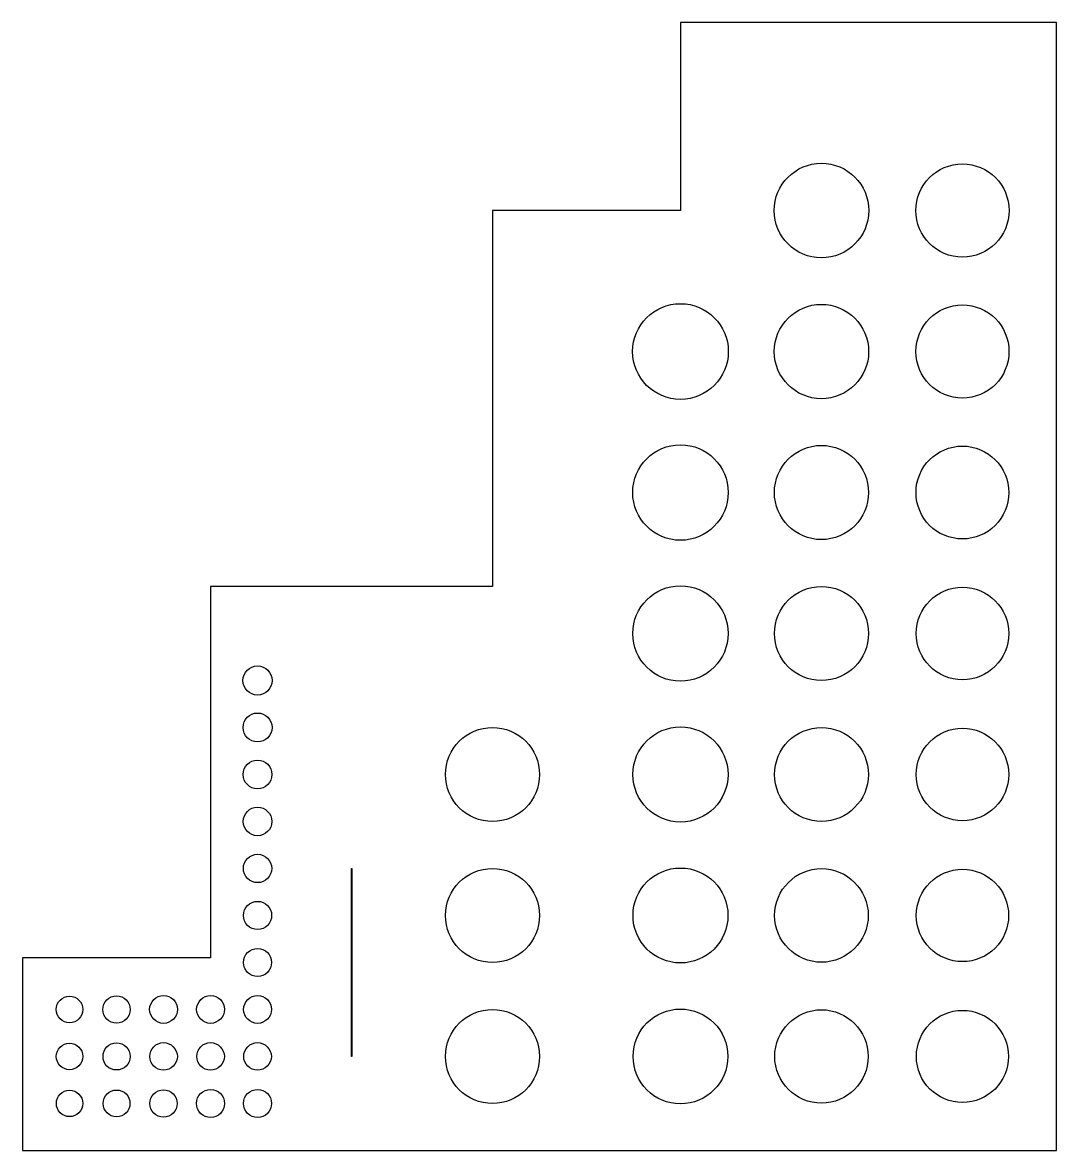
# Model space of a CAD drawing. Header units: inches. Extents: x -5.5 to 0, y 0 to 6.
import ezdxf

# ---------------------------------------------------------------- set-up
doc = ezdxf.new("R2010")
doc.units = ezdxf.units.IN
doc.header["$MEASUREMENT"] = 0

msp = doc.modelspace()

# ---------------------------------------------------------------- linework, layer by layer
for points in [[(-4.5, 1.0251), (-5.5, 1.0251), (-5.5, 0), (0, 0), (0, 6), (-2, 6), (-2, 5), (-3, 5), (-3, 3), (-4.5, 3)], [(-3.749, 0.5), (-3.75, 0.5), (-3.75, 1.5), (-3.749, 1.5)]]:
    msp.add_lwpolyline(points, close=True)
for centre, radius in [((-1.25, 5), 0.2515), ((-0.5, 5), 0.248), ((-2, 4.25), 0.2545), ((-1.25, 4.25), 0.251), ((-0.5, 4.25), 0.2475), ((-2, 3.5), 0.254), ((-1.25, 3.5), 0.2505), ((-0.5, 3.5), 0.247), ((-2, 2.75), 0.2535), ((-1.25, 2.75), 0.25), ((-0.5, 2.75), 0.2465), ((-4.25, 2.5), 0.0775), ((-4.25, 2.25), 0.077), ((-3, 2), 0.25), ((-2, 2), 0.253), ((-1.25, 2), 0.2495), ((-0.5, 2), 0.246), ((-4.25, 2), 0.0765), ((-4.25, 1.75), 0.076), ((-4.25, 1.5), 0.0755), ((-2, 1.25), 0.2525), ((-3, 1.25), 0.25), ((-1.25, 1.25), 0.249), ((-0.5, 1.25), 0.2455), ((-4.25, 1.25), 0.075), ((-4.25, 1), 0.0745), ((-5.25, 0.75), 0.071), ((-5, 0.75), 0.0725), ((-4.75, 0.75), 0.074), ((-4.5, 0.75), 0.074), ((-4.25, 0.75), 0.074), ((-3, 0.5), 0.25), ((-2, 0.5), 0.252), ((-1.25, 0.5), 0.2485), ((-0.5, 0.5), 0.245), ((-5.25, 0.5), 0.0705), ((-5, 0.5), 0.072), ((-4.75, 0.5), 0.0735), ((-4.5, 0.5), 0.0735), ((-4.25, 0.5), 0.0735), ((-5.25, 0.25), 0.07), ((-5, 0.25), 0.0715), ((-4.75, 0.25), 0.073), ((-4.5, 0.25), 0.0745), ((-4.25, 0.25), 0.0745)]:
    msp.add_circle(centre, radius)

doc.saveas('drawing.dxf')
